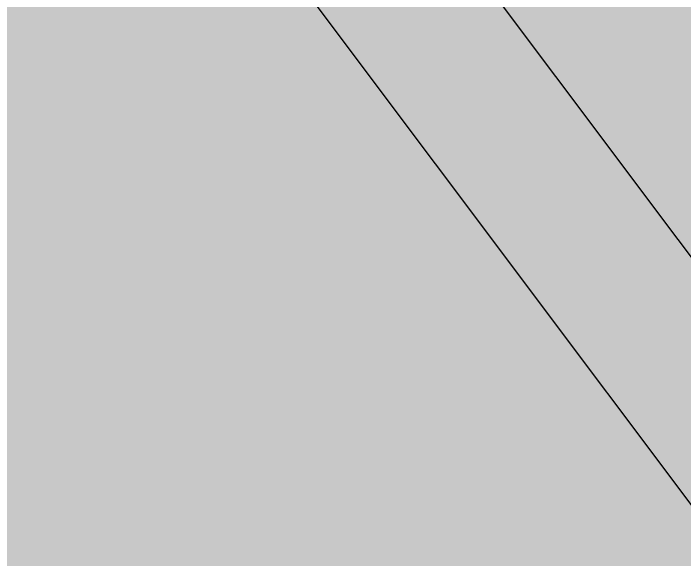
# Model space of a CAD drawing. Header units: metres. Extents: x 319070 to 324072, y 7409258 to 7428295.
# Drawn here: x 321054.42 to 321073.63, y 7409559.19 to 7409574.81 of the extents above; entities that cross this region are included whole.
import ezdxf
from ezdxf.enums import TextEntityAlignment as Align

# ---------------------------------------------------------------- set-up
doc = ezdxf.new("R2010")
doc.units = ezdxf.units.M
doc.header["$LTSCALE"] = 1000
for name, color, linetype in [('F-HATCH-CPTM', 51, 'Continuous'), ('F-HZ-AMV', 3, 'Continuous'), ('U-HZ-AMV', 3, 'Continuous')]:
    doc.layers.add(name, color=color, linetype=linetype)
for name, color, linetype, lineweight in [('U-HZ-EIXO L7-V1', 240, 'L7-V1_LINE', 30), ('U-HZ-EIXO L7-V2', 220, 'L7-V2_LINE', 30), ('U-HZ-EIXO TIC AMPLIAÇÃO FUTURA', 253, 'TIC_LINE', 30)]:
    doc.layers.add(name, color=color, linetype=linetype, lineweight=lineweight)
doc.styles.add('ARIAL', font='arial.ttf')
doc.styles.get("Standard").update_dxf_attribs({"font": 'simplex.shx'})
doc.linetypes.add('L7-V1_LINE', pattern='A,3.5,-0.25,["L7-V1",Standard,S=0.175,R=0,X=-0.05,Y=-0.1],-0.75', length=4.5)
doc.linetypes.add('L7-V2_LINE', pattern='A,3.5,-0.25,["L7-V2",Standard,S=0.175,R=0,X=-0.05,Y=-0.1],-0.75', length=4.5)
doc.linetypes.add('TIC_LINE', pattern='A,3.5,-0.25,["TIC",Standard,S=0.175,R=0,X=-0.05,Y=-0.1],-0.5', length=4.25)

# ---------------------------------------------------------------- blocks, each defined once
blk = doc.blocks.new('ACAD-1B-SEM FOTOS')
at = {"layer": 'U-HZ-EIXO L7-V1', "color": 240, "linetype": 'L7-V1_LINE', "lineweight": 30}
blk.add_lwpolyline([(321091.101, 7409537.749), (321041.889, 7409603.278), (321040.537, 7409605.079), (321039.185, 7409606.879), (321037.832, 7409608.679), (321036.478, 7409610.478), (321035.124, 7409612.277)], dxfattribs=at)
at = {"layer": 'U-HZ-EIXO L7-V2', "color": 220, "linetype": 'L7-V2_LINE', "lineweight": 30}
blk.add_lwpolyline([(321094.499, 7409540.301), (321045.37, 7409605.721), (321044.012, 7409607.529), (321042.655, 7409609.336), (321041.296, 7409611.143), (321039.938, 7409612.949), (321038.578, 7409614.755), (321037.217, 7409616.559), (321035.854, 7409618.363), (321034.49, 7409620.165)], dxfattribs=at)
at = {"layer": 'F-HZ-AMV', "style": 'ARIAL'}
for rotation, p in [(295.5839, (321971.581, 7422812.554)), (115.5839, (321986.625, 7422778.948))]:
    blk.add_attdef('1:10', text='', height=2, rotation=rotation, dxfattribs=at).set_placement(p, align=Align.MIDDLE_CENTER)
at = {"layer": 'U-HZ-AMV', "style": 'ARIAL'}
for tag, rotation, p in [('1:18,5', 315.7381, (319638.151, 7426229.864)), ('1:14', 335.825, (321321.571, 7424682.531)), ('1:14', 296.7481, (321471.205, 7424550.779)), ('1:14', 107.9288, (321494.474, 7424491.482)), ('1:12', 273.7946, (321325.295, 7424262.385)), ('1:14', 313.6144, (323073.92, 7421285.032)), ('1:14', 126.3999, (323112.96, 7421237.46)), ('1:14,5', 302.0509, (320493.625, 7410186.715)), ('1:14,5', 306.9146, (320501.086, 7410184.279))]:
    blk.add_attdef(tag, text='', height=2, rotation=rotation, dxfattribs=at).set_placement(p, align=Align.MIDDLE_CENTER)
at = {"layer": 'U-HZ-AMV', "color": 253, "style": 'ARIAL'}
for rotation, p in [(145.5442, (323476.01, 7420867.728)), (58.4759, (320151.611, 7412087.258)), (134.8912, (320158.209, 7410825.553))]:
    blk.add_attdef('1:18,5', text='', height=2, rotation=rotation, dxfattribs=at).set_placement(p, align=Align.MIDDLE_CENTER)
at = {"layer": 'U-HZ-EIXO TIC AMPLIAÇÃO FUTURA', "style": 'ARIAL'}
blk.add_attdef('1:18,5', text='', height=2, rotation=132.2359, dxfattribs=at).set_placement((322529.944, 7421959.258), align=Align.MIDDLE_CENTER)

msp = doc.modelspace()

# ---------------------------------------------------------------- hatches: boundary and pattern name
at = {"layer": 'F-HATCH-CPTM', "transparency": 33554559}
h = msp.add_hatch(color=256, dxfattribs=at)
h.dxf.hatch_style = 1
edge = h.paths.add_edge_path()
edge.add_line((321077.803, 7409527.578), (321077.684, 7409527.734))
edge.add_line((321077.684, 7409527.734), (321103.041, 7409546.776))
edge.add_line((321103.041, 7409546.776), (321079.835, 7409577.142))
edge.add_arc((315659.361, 7405431.449), 6824.098, 37.409522, 38.1909703)
edge.add_line((321022.79, 7409650.684), (321005.858, 7409670.963))
edge.add_line((321005.858, 7409670.963), (320980.7, 7409649.23))
edge.add_line((320980.7, 7409649.23), (320992.914, 7409634.808))
edge.add_line((320992.914, 7409634.808), (321007.293, 7409617.125))
edge.add_line((321007.293, 7409617.125), (321021.523, 7409599.313))
edge.add_line((321021.523, 7409599.313), (321049.81, 7409563.557))
edge.add_line((321049.81, 7409563.557), (321063.856, 7409545.605))
edge.add_line((321063.856, 7409545.605), (321077.803, 7409527.578))

# ---------------------------------------------------------------- block references
msp.add_blockref('ACAD-1B-SEM FOTOS', (0, 0))

doc.saveas('drawing.dxf')
